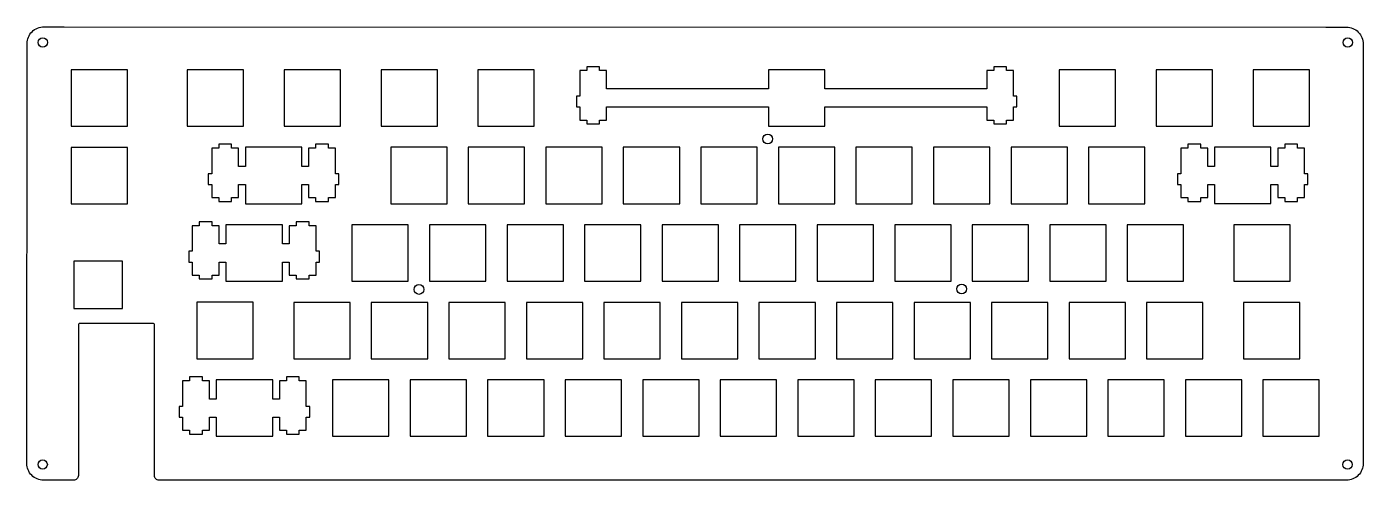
# Model space of a CAD drawing. Header units: millimetres. Extents: x -340 to -12, y 12 to 123.
import ezdxf

# ---------------------------------------------------------------- set-up
doc = ezdxf.new("R2010")
doc.units = ezdxf.units.MM
doc.layers.get('0').update_dxf_attribs({"linetype": 'CONTINUOUS'})

msp = doc.modelspace()

# ---------------------------------------------------------------- linework, layer by layer
msp.add_lwpolyline([(-308.82, 12.95), (-308.82, 49.95, 0.414214), (-309.17, 50.3), (-327.17, 50.3, 0.414214), (-327.52, 49.95), (-327.52, 12.95, -0.414214), (-328.67, 11.8), (-336.05, 11.8, -0.414214), (-340.2, 15.95), (-340.2, 20.97), (-340.1, 114), (-340.1, 119.05, -0.414214), (-335.95, 123.2), (-331.03, 123.2), (-21, 123.1), (-15.95, 123.1, -0.414214), (-11.8, 118.95), (-11.8, 114.03), (-11.8, 21), (-11.8, 15.95, -0.414214), (-15.95, 11.8), (-307.67, 11.8, -0.414214)], format="xyb", close=True)
for points in [[(-315.46, 98.8), (-315.46, 112.65), (-329.31, 112.65), (-329.31, 98.8)], [(-300.76, 112.64), (-300.76, 98.79), (-286.91, 98.79), (-286.91, 112.64)], [(-276.96, 112.64), (-276.96, 98.79), (-263.1, 98.79), (-263.1, 112.64)], [(-253.15, 112.64), (-253.15, 98.79), (-239.3, 98.79), (-239.3, 112.64)], [(-229.38, 112.62), (-229.38, 98.77), (-215.53, 98.77), (-215.53, 112.62)], [(-97.72, 106.14), (-97.72, 112.41), (-99.45, 112.41), (-99.45, 113.39), (-102.6, 113.39), (-102.6, 112.41), (-104.32, 112.41), (-104.32, 107.94), (-144.1, 107.94), (-144.1, 112.64), (-157.95, 112.64), (-157.95, 107.94), (-197.72, 107.94), (-197.72, 112.41), (-199.45, 112.41), (-199.45, 113.39), (-202.6, 113.39), (-202.6, 112.41), (-204.32, 112.41), (-204.32, 106.14), (-205.15, 106.14), (-205.15, 103.49), (-204.32, 103.49), (-204.32, 100.26), (-202.6, 100.26), (-202.6, 99.34), (-199.45, 99.34), (-199.45, 100.26), (-197.72, 100.26), (-197.72, 103.49), (-157.95, 103.49), (-157.95, 98.79), (-144.1, 98.79), (-144.1, 103.49), (-104.32, 103.49), (-104.32, 100.26), (-102.6, 100.26), (-102.6, 99.34), (-99.45, 99.34), (-99.45, 100.26), (-97.72, 100.26), (-97.72, 103.49), (-96.9, 103.49), (-96.9, 106.14)], [(-86.5, 112.64), (-86.5, 98.79), (-72.65, 98.79), (-72.65, 112.64)], [(-62.67, 112.64), (-62.67, 98.79), (-48.82, 98.79), (-48.82, 112.64)], [(-38.84, 112.64), (-38.84, 98.79), (-24.99, 98.79), (-24.99, 112.64)], [(-315.46, 79.69), (-315.46, 93.54), (-329.31, 93.54), (-329.31, 79.69)], [(-286.48, 93.6), (-286.48, 93.58), (-286.48, 93.58), (-286.48, 88.9), (-288.15, 88.9), (-288.15, 93.37), (-289.88, 93.37), (-289.88, 94.35), (-293.03, 94.35), (-293.03, 93.37), (-294.75, 93.37), (-294.75, 87.1), (-295.58, 87.1), (-295.58, 84.45), (-294.75, 84.45), (-294.75, 81.22), (-293.03, 81.22), (-293.03, 80.3), (-289.88, 80.3), (-289.88, 81.22), (-288.15, 81.22), (-288.15, 84.45), (-286.48, 84.45), (-286.48, 79.73), (-272.63, 79.73), (-272.63, 84.45), (-270.95, 84.45), (-270.95, 81.22), (-269.23, 81.22), (-269.23, 80.3), (-266.08, 80.3), (-266.08, 81.22), (-264.35, 81.22), (-264.35, 84.45), (-263.53, 84.45), (-263.53, 87.1), (-264.35, 87.1), (-264.35, 93.37), (-266.08, 93.37), (-266.08, 94.35), (-269.23, 94.35), (-269.23, 93.37), (-270.95, 93.37), (-270.95, 88.9), (-272.63, 88.9), (-272.63, 93.58), (-272.63, 93.58), (-272.63, 93.6)], [(-236.91, 79.73), (-236.91, 93.58), (-250.76, 93.58), (-250.76, 79.73)], [(-217.86, 79.73), (-217.86, 93.58), (-231.71, 93.58), (-231.71, 79.73)], [(-198.81, 79.73), (-198.81, 93.58), (-212.66, 93.58), (-212.66, 79.73)], [(-179.75, 79.73), (-179.75, 93.58), (-193.61, 93.58), (-193.61, 79.73)], [(-160.7, 79.73), (-160.7, 93.58), (-174.56, 93.58), (-174.56, 79.73)], [(-141.66, 79.73), (-141.66, 93.58), (-155.51, 93.58), (-155.51, 79.73)], [(-122.61, 79.73), (-122.61, 93.58), (-136.46, 93.58), (-136.46, 79.73)], [(-103.56, 79.73), (-103.56, 93.58), (-117.41, 93.58), (-117.41, 79.73)], [(-84.5, 79.73), (-84.5, 93.58), (-98.35, 93.58), (-98.35, 79.73)], [(-65.45, 79.73), (-65.45, 93.58), (-79.3, 93.58), (-79.3, 79.73)], [(-32.83, 88.9), (-34.5, 88.9), (-34.5, 93.6), (-48.35, 93.6), (-48.35, 88.9), (-50.03, 88.9), (-50.03, 93.37), (-51.75, 93.37), (-51.75, 94.35), (-54.9, 94.35), (-54.9, 93.37), (-56.63, 93.37), (-56.63, 87.1), (-57.45, 87.1), (-57.45, 84.45), (-56.63, 84.45), (-56.63, 81.22), (-54.9, 81.22), (-54.9, 80.3), (-51.75, 80.3), (-51.75, 81.22), (-50.03, 81.22), (-50.03, 84.45), (-48.35, 84.45), (-48.35, 79.75), (-34.5, 79.75), (-34.5, 84.45), (-32.83, 84.45), (-32.83, 81.22), (-31.1, 81.22), (-31.1, 80.3), (-27.95, 80.3), (-27.95, 81.22), (-26.23, 81.22), (-26.23, 84.45), (-25.4, 84.45), (-25.4, 87.1), (-26.23, 87.1), (-26.23, 93.37), (-27.95, 93.37), (-27.95, 94.35), (-31.1, 94.35), (-31.1, 93.37), (-32.83, 93.37)], [(-292.91, 65.4), (-291.26, 65.4), (-291.26, 60.69), (-277.42, 60.69), (-277.42, 60.7), (-277.39, 60.7), (-277.39, 65.4), (-275.71, 65.4), (-275.71, 62.17), (-273.99, 62.17), (-273.99, 61.25), (-270.84, 61.25), (-270.84, 62.17), (-269.11, 62.17), (-269.11, 65.4), (-268.29, 65.4), (-268.29, 68.05), (-269.11, 68.05), (-269.11, 74.32), (-270.84, 74.32), (-270.84, 75.3), (-273.99, 75.3), (-273.99, 74.32), (-275.71, 74.32), (-275.71, 69.85), (-277.39, 69.85), (-277.39, 74.55), (-291.24, 74.55), (-291.24, 74.54), (-291.26, 74.54), (-291.26, 69.85), (-292.91, 69.85), (-292.91, 74.32), (-294.64, 74.32), (-294.64, 75.3), (-297.79, 75.3), (-297.79, 74.32), (-299.51, 74.32), (-299.51, 68.05), (-300.34, 68.05), (-300.34, 65.4), (-299.51, 65.4), (-299.51, 62.17), (-297.79, 62.17), (-297.79, 61.25), (-294.64, 61.25), (-294.64, 62.17), (-292.91, 62.17)], [(-246.44, 60.7), (-246.44, 74.55), (-260.29, 74.55), (-260.29, 60.7)], [(-227.39, 60.7), (-227.39, 74.55), (-241.24, 74.55), (-241.24, 60.7)], [(-208.34, 60.7), (-208.34, 74.55), (-222.19, 74.55), (-222.19, 60.7)], [(-189.29, 60.7), (-189.29, 74.55), (-203.14, 74.55), (-203.14, 60.7)], [(-170.24, 60.7), (-170.24, 74.55), (-184.09, 74.55), (-184.09, 60.7)], [(-151.19, 60.7), (-151.19, 74.55), (-165.04, 74.55), (-165.04, 60.7)], [(-132.14, 60.7), (-132.14, 74.55), (-145.99, 74.55), (-145.99, 60.7)], [(-113.09, 60.7), (-113.09, 74.55), (-126.94, 74.55), (-126.94, 60.7)], [(-94.04, 60.7), (-94.04, 74.55), (-107.89, 74.55), (-107.89, 60.7)], [(-74.99, 60.7), (-74.99, 74.55), (-88.84, 74.55), (-88.84, 60.7)], [(-55.94, 60.7), (-55.94, 74.55), (-69.79, 74.55), (-69.79, 60.7)], [(-43.59, 74.56), (-43.59, 60.71), (-29.74, 60.71), (-29.74, 74.56)], [(-316.65, 54), (-316.65, 65.6), (-328.65, 65.6), (-328.65, 54)], [(-284.55, 41.66), (-284.55, 55.51), (-298.4, 55.51), (-298.4, 41.66)], [(-260.73, 41.65), (-260.73, 55.5), (-274.58, 55.5), (-274.58, 41.65)], [(-241.68, 41.65), (-241.68, 55.5), (-255.53, 55.5), (-255.53, 41.65)], [(-222.63, 41.65), (-222.63, 55.5), (-236.48, 55.5), (-236.48, 41.65)], [(-203.58, 41.65), (-203.58, 55.5), (-217.43, 55.5), (-217.43, 41.65)], [(-184.53, 41.65), (-184.53, 55.5), (-198.38, 55.5), (-198.38, 41.65)], [(-179.33, 55.5), (-179.33, 41.65), (-165.48, 41.65), (-165.48, 55.5)], [(-146.43, 41.65), (-146.43, 55.5), (-160.28, 55.5), (-160.28, 41.65)], [(-127.38, 41.65), (-127.38, 55.5), (-141.23, 55.5), (-141.23, 41.65)], [(-108.33, 41.65), (-108.33, 55.5), (-122.18, 55.5), (-122.18, 41.65)], [(-89.28, 41.65), (-89.28, 55.5), (-103.13, 55.5), (-103.13, 41.65)], [(-70.23, 41.65), (-70.23, 55.5), (-84.08, 55.5), (-84.08, 41.65)], [(-51.18, 41.65), (-51.18, 55.5), (-65.03, 55.5), (-65.03, 41.65)], [(-27.36, 41.65), (-27.36, 55.5), (-41.21, 55.5), (-41.21, 41.65)], [(-293.62, 36.45), (-293.62, 36.45), (-293.63, 36.45), (-293.63, 31.75), (-295.3, 31.75), (-295.3, 36.22), (-297.02, 36.22), (-297.02, 37.2), (-300.17, 37.2), (-300.17, 36.22), (-301.9, 36.22), (-301.9, 29.95), (-302.72, 29.95), (-302.72, 27.3), (-301.9, 27.3), (-301.9, 24.07), (-300.17, 24.07), (-300.17, 23.15), (-297.02, 23.15), (-297.02, 24.07), (-295.3, 24.07), (-295.3, 27.3), (-293.63, 27.3), (-293.63, 22.6), (-279.78, 22.6), (-279.78, 22.6), (-279.77, 22.6), (-279.77, 27.3), (-278.1, 27.3), (-278.1, 24.07), (-276.37, 24.07), (-276.37, 23.15), (-273.22, 23.15), (-273.22, 24.07), (-271.5, 24.07), (-271.5, 27.3), (-270.67, 27.3), (-270.67, 29.95), (-271.5, 29.95), (-271.5, 36.22), (-273.22, 36.22), (-273.22, 37.2), (-276.37, 37.2), (-276.37, 36.22), (-278.1, 36.22), (-278.1, 31.75), (-279.77, 31.75), (-279.77, 36.45)], [(-251.2, 22.6), (-251.2, 36.45), (-265.05, 36.45), (-265.05, 22.6)], [(-232.15, 22.6), (-232.15, 36.45), (-246, 36.45), (-246, 22.6)], [(-213.1, 22.6), (-213.1, 36.45), (-226.95, 36.45), (-226.95, 22.6)], [(-194.05, 22.6), (-194.05, 36.45), (-207.9, 36.45), (-207.9, 22.6)], [(-175, 22.6), (-175, 36.45), (-188.85, 36.45), (-188.85, 22.6)], [(-155.95, 22.6), (-155.95, 36.45), (-169.8, 36.45), (-169.8, 22.6)], [(-136.9, 22.6), (-136.9, 36.45), (-150.75, 36.45), (-150.75, 22.6)], [(-131.7, 22.6), (-117.85, 22.6), (-117.85, 36.45), (-131.7, 36.45)], [(-98.8, 22.6), (-98.8, 36.45), (-112.65, 36.45), (-112.65, 22.6)], [(-79.75, 22.6), (-79.75, 36.45), (-93.6, 36.45), (-93.6, 22.6)], [(-60.7, 22.6), (-60.7, 36.45), (-74.55, 36.45), (-74.55, 22.6)], [(-55.5, 36.45), (-55.5, 22.6), (-41.65, 22.6), (-41.65, 36.45)], [(-36.45, 36.45), (-36.45, 22.6), (-22.6, 22.6), (-22.6, 36.45)]]:
    msp.add_lwpolyline(points, close=True)
for centre, radius in [((-336.25, 119.35), 1.15), ((-15.62, 119.33), 1.15), ((-158.12, 95.63), 1.2), ((-243.84, 58.67), 1.2), ((-110.49, 58.8), 1.2), ((-336.28, 15.67), 1.15), ((-15.65, 15.65), 1.15)]:
    msp.add_circle(centre, radius)

doc.saveas('drawing.dxf')
